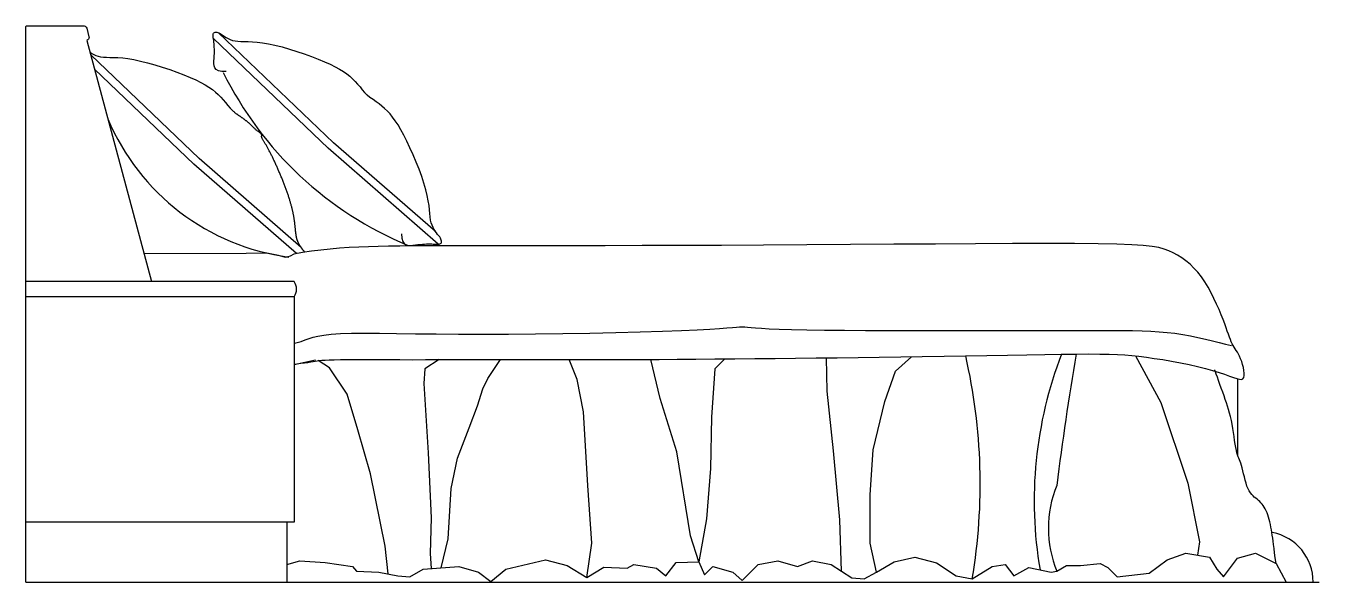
# Model space of a CAD drawing. Header units: inches. Extents: x 4.1 to 46.6, y 13.1 to 37.9.
# Drawn here: x 16.821 to 18.972, y 25.756 to 26.681 of the extents above; entities that cross this region are included whole.
import ezdxf

# ---------------------------------------------------------------- set-up
doc = ezdxf.new("R2010")
doc.units = ezdxf.units.IN
doc.header["$MEASUREMENT"] = 0
for name, color, linetype in [('02', 2, 'Continuous'), ('1', 1, 'Continuous'), ('4', 4, 'Continuous')]:
    doc.layers.add(name, color=color, linetype=linetype)

msp = doc.modelspace()

# ---------------------------------------------------------------- linework, layer by layer
at = {"layer": '02'}
for p, q in [((16.8211, 26.6804), (16.8216, 26.6809)), ((18.8361, 25.9672), (18.8361, 26.0941))]:
    msp.add_line(p, q, dxfattribs=at)
for points in [[(17.1542, 26.6058), (17.1469, 26.6056), (17.1415, 26.6067), (17.1378, 26.6087), (17.1354, 26.6116), (17.1342, 26.6151), (17.1338, 26.6191), (17.1339, 26.6232), (17.1341, 26.6274), (17.1343, 26.6314), (17.1345, 26.6353), (17.1345, 26.639), (17.1345, 26.6425), (17.1344, 26.6458), (17.1342, 26.6489), (17.134, 26.6518), (17.1337, 26.6545), (17.1334, 26.6571), (17.1331, 26.6594), (17.1328, 26.6616), (17.1326, 26.6635), (17.1325, 26.6652), (17.1325, 26.6667), (17.1328, 26.668), (17.1332, 26.6691), (17.1338, 26.67), (17.1347, 26.6706), (17.1358, 26.6709), (17.1371, 26.671), (17.1386, 26.6709), (17.1404, 26.6704), (17.1422, 26.6696), (17.1443, 26.6685), (17.1465, 26.6671), (17.1489, 26.6655), (17.1515, 26.6638), (17.1544, 26.662), (17.1575, 26.6602), (17.161, 26.6587), (17.1648, 26.6573), (17.169, 26.6563), (17.1736, 26.6558), (17.1787, 26.6555), (17.1843, 26.6553), (17.1907, 26.6552), (17.1978, 26.6549), (17.2057, 26.6543), (17.2145, 26.6532), (17.2244, 26.6516), (17.2353, 26.6493), (17.247, 26.6463), (17.2592, 26.6428), (17.2716, 26.639), (17.284, 26.6348), (17.296, 26.6305), (17.3074, 26.6261), (17.3179, 26.6218), (17.3272, 26.6176), (17.3354, 26.6135), (17.3427, 26.6095), (17.3491, 26.6056), (17.3548, 26.6016), (17.3599, 26.5976), (17.3645, 26.5934), (17.3688, 26.5891), (17.3728, 26.5847), (17.3767, 26.58), (17.3805, 26.5753), (17.3844, 26.5705), (17.3888, 26.5663)], [(17.5024, 26.3391), (17.3327, 26.4871), (17.1416, 26.6699)], [(17.5068, 26.3182), (17.3239, 26.4777), (17.133, 26.6604)], [(16.9277, 26.6377), (16.9279, 26.6375), (16.9308, 26.6357), (16.9339, 26.634), (16.9374, 26.6324), (16.9412, 26.6311), (16.9454, 26.6301), (16.95, 26.6295), (16.9551, 26.6292), (16.9607, 26.6291), (16.9671, 26.6289), (16.9742, 26.6286), (16.9821, 26.628), (16.9909, 26.627), (17.0008, 26.6254), (17.0117, 26.623), (17.0234, 26.6201), (17.0356, 26.6166), (17.048, 26.6128), (17.0604, 26.6086), (17.0724, 26.6043), (17.0838, 26.5999), (17.0942, 26.5956), (17.1036, 26.5914), (17.1118, 26.5873), (17.1191, 26.5833), (17.1255, 26.5794), (17.1312, 26.5754), (17.1363, 26.5713), (17.1409, 26.5672), (17.1452, 26.5629), (17.1492, 26.5584), (17.1531, 26.5538), (17.1569, 26.5491), (17.1607, 26.5443), (17.1652, 26.5401)], [(17.2788, 26.3129), (17.1091, 26.4608), (16.9289, 26.6332)], [(17.2712, 26.3025), (17.1003, 26.4514), (16.9353, 26.6093)], [(17.4459, 26.3354), (17.4463, 26.328), (17.4477, 26.3227), (17.45, 26.3192), (17.4531, 26.3171), (17.4567, 26.3161), (17.4607, 26.316), (17.4648, 26.3164), (17.4689, 26.317), (17.473, 26.3175), (17.4768, 26.3179), (17.4804, 26.3182), (17.4839, 26.3185), (17.4872, 26.3186), (17.4903, 26.3187), (17.4933, 26.3187), (17.496, 26.3186), (17.4986, 26.3185), (17.5009, 26.3184), (17.5031, 26.3182), (17.505, 26.3182), (17.5068, 26.3182), (17.5083, 26.3184), (17.5096, 26.3187), (17.5106, 26.3192), (17.5114, 26.3199), (17.512, 26.3208), (17.5122, 26.3219), (17.5122, 26.3232), (17.5119, 26.3247), (17.5113, 26.3264), (17.5104, 26.3282), (17.5092, 26.3302), (17.5076, 26.3323), (17.5058, 26.3346), (17.5039, 26.337), (17.5019, 26.3398), (17.4999, 26.3428), (17.4981, 26.3461), (17.4965, 26.3498), (17.4952, 26.3539), (17.4942, 26.3584), (17.4936, 26.3635), (17.493, 26.3691), (17.4923, 26.3754), (17.4915, 26.3825), (17.4903, 26.3903), (17.4886, 26.3991), (17.4863, 26.4088), (17.4831, 26.4195), (17.4793, 26.4309), (17.4749, 26.4428), (17.4701, 26.4549), (17.465, 26.4669), (17.4598, 26.4786), (17.4546, 26.4896), (17.4495, 26.4997), (17.4446, 26.5087), (17.4399, 26.5166), (17.4354, 26.5236), (17.431, 26.5297), (17.4266, 26.5351), (17.4222, 26.5398), (17.4177, 26.5441), (17.4131, 26.5481), (17.4083, 26.5518), (17.4034, 26.5553), (17.3984, 26.5587), (17.3933, 26.5622), (17.3888, 26.5663)], [(17.2849, 26.3049), (17.2846, 26.3053), (17.2842, 26.3058), (17.2839, 26.3062), (17.2836, 26.3066), (17.2833, 26.307), (17.2829, 26.3074), (17.2826, 26.3078), (17.2823, 26.3082), (17.2821, 26.3085), (17.2818, 26.3089), (17.2815, 26.3092), (17.2813, 26.3096), (17.281, 26.3099), (17.2808, 26.3102), (17.2805, 26.3105), (17.2803, 26.3109), (17.28, 26.3112), (17.2798, 26.3115), (17.2795, 26.3118), (17.2793, 26.3122), (17.279, 26.3125), (17.2788, 26.3129), (17.2785, 26.3132), (17.2783, 26.3136), (17.278, 26.3139), (17.2778, 26.3143), (17.2775, 26.3147), (17.2773, 26.3151), (17.277, 26.3154), (17.2768, 26.3158), (17.2766, 26.3162), (17.2763, 26.3166), (17.2761, 26.317), (17.2759, 26.3174), (17.2756, 26.3178), (17.2754, 26.3182), (17.2752, 26.3186), (17.2749, 26.3191), (17.2747, 26.3195), (17.2745, 26.3199), (17.2743, 26.3204), (17.2741, 26.3208), (17.2739, 26.3213), (17.2737, 26.3217), (17.2735, 26.3222), (17.2733, 26.3227), (17.2731, 26.3232), (17.2729, 26.3236), (17.2727, 26.3241), (17.2725, 26.3246), (17.2724, 26.3251), (17.2722, 26.3256), (17.2721, 26.3262), (17.2719, 26.3267), (17.2718, 26.3272), (17.2716, 26.3277), (17.2715, 26.3283), (17.2713, 26.3288), (17.2712, 26.3294), (17.2711, 26.33), (17.271, 26.3305), (17.2709, 26.3311), (17.2708, 26.3317), (17.2707, 26.3323), (17.2706, 26.3329), (17.2705, 26.3335), (17.2704, 26.3341), (17.2703, 26.3348), (17.2702, 26.3354), (17.2701, 26.336), (17.27, 26.3367), (17.27, 26.3374), (17.2699, 26.338), (17.2698, 26.3387), (17.2697, 26.3394), (17.2697, 26.3401), (17.2696, 26.3408), (17.2695, 26.3415), (17.2694, 26.3423), (17.2694, 26.343), (17.2693, 26.3438), (17.2692, 26.3445), (17.2691, 26.3453), (17.2691, 26.3461), (17.269, 26.3469), (17.2689, 26.3477), (17.2688, 26.3485), (17.2687, 26.3493), (17.2686, 26.3502), (17.2685, 26.351), (17.2684, 26.3519), (17.2683, 26.3528), (17.2682, 26.3537), (17.2681, 26.3546), (17.268, 26.3555), (17.2678, 26.3564), (17.2677, 26.3573), (17.2676, 26.3583), (17.2674, 26.3593), (17.2673, 26.3602), (17.2671, 26.3612), (17.267, 26.3622), (17.2668, 26.3632), (17.2666, 26.3643), (17.2664, 26.3653), (17.2663, 26.3664), (17.2661, 26.3674), (17.2658, 26.3685), (17.2656, 26.3696), (17.2654, 26.3708), (17.2652, 26.3719), (17.2649, 26.373), (17.2646, 26.3742), (17.2644, 26.3754), (17.2641, 26.3766), (17.2638, 26.3778), (17.2635, 26.379), (17.2632, 26.3802), (17.2629, 26.3815), (17.2625, 26.3827), (17.2622, 26.384), (17.2618, 26.3853), (17.2614, 26.3866), (17.261, 26.3879), (17.2606, 26.3893), (17.2602, 26.3906), (17.2598, 26.392), (17.2594, 26.3934), (17.2589, 26.3948), (17.2585, 26.3962), (17.258, 26.3976), (17.2576, 26.399), (17.2571, 26.4004), (17.2566, 26.4019), (17.2561, 26.4033), (17.2556, 26.4048), (17.2551, 26.4062), (17.2545, 26.4077), (17.254, 26.4092), (17.2535, 26.4107), (17.2529, 26.4121), (17.2524, 26.4136), (17.2518, 26.4151), (17.2512, 26.4166), (17.2507, 26.4181), (17.2501, 26.4196), (17.2495, 26.4211), (17.2489, 26.4226), (17.2483, 26.4242), (17.2477, 26.4257), (17.2471, 26.4272), (17.2465, 26.4287), (17.2458, 26.4302), (17.2452, 26.4317), (17.2446, 26.4332), (17.244, 26.4347), (17.2433, 26.4362), (17.2427, 26.4377), (17.242, 26.4392), (17.2414, 26.4407), (17.2408, 26.4421), (17.2401, 26.4436), (17.2395, 26.4451), (17.2388, 26.4465), (17.2382, 26.448), (17.2375, 26.4494), (17.2369, 26.4509), (17.2362, 26.4523), (17.2356, 26.4537), (17.2349, 26.4551), (17.2343, 26.4565), (17.2336, 26.4579), (17.2329, 26.4592), (17.2323, 26.4606), (17.2316, 26.4619), (17.231, 26.4633), (17.2304, 26.4646), (17.2297, 26.4659), (17.2291, 26.4672), (17.2284, 26.4684), (17.2278, 26.4697), (17.2272, 26.4709), (17.2265, 26.4721), (17.2259, 26.4733), (17.2253, 26.4745), (17.2247, 26.4757), (17.2241, 26.4768), (17.2234, 26.478), (17.2228, 26.4791), (17.2222, 26.4802), (17.2216, 26.4813), (17.221, 26.4823), (17.2204, 26.4834), (17.2198, 26.4844), (17.2192, 26.4854), (17.2187, 26.4864), (17.2181, 26.4874), (17.2175, 26.4884), (17.2169, 26.4893), (17.2163, 26.4902), (17.2158, 26.4912), (17.2152, 26.4921), (17.2147, 26.4929), (17.2142, 26.4938), (17.2138, 26.4946), (17.2135, 26.4953), (17.2132, 26.496), (17.2131, 26.4967), (17.2131, 26.4973), (17.2131, 26.4978), (17.2132, 26.4983), (17.2133, 26.4988), (17.2133, 26.4994), (17.2132, 26.4999), (17.213, 26.5005), (17.2125, 26.5012), (17.2119, 26.502), (17.211, 26.5028), (17.21, 26.5037), (17.2089, 26.5046), (17.2077, 26.5055), (17.2065, 26.5064), (17.2053, 26.5073), (17.2043, 26.5082), (17.2033, 26.509), (17.2024, 26.5098), (17.2016, 26.5105), (17.2009, 26.5111), (17.2003, 26.5118), (17.1997, 26.5124), (17.1991, 26.513), (17.1985, 26.5135), (17.198, 26.5141), (17.1974, 26.5147), (17.1969, 26.5152), (17.1963, 26.5157), (17.1957, 26.5163), (17.1952, 26.5168), (17.1946, 26.5173), (17.1941, 26.5179), (17.1935, 26.5184), (17.1929, 26.5189), (17.1923, 26.5194), (17.1918, 26.5199), (17.1912, 26.5204), (17.1906, 26.5208), (17.19, 26.5213), (17.1894, 26.5218), (17.1889, 26.5223), (17.1883, 26.5228), (17.1877, 26.5232), (17.1871, 26.5237), (17.1865, 26.5241), (17.1859, 26.5246), (17.1853, 26.5251), (17.1847, 26.5255), (17.1841, 26.526), (17.1835, 26.5264), (17.1829, 26.5269), (17.1822, 26.5273), (17.1816, 26.5277), (17.181, 26.5282), (17.1804, 26.5286), (17.1798, 26.5291), (17.1792, 26.5295), (17.1785, 26.5299), (17.1779, 26.5304), (17.1773, 26.5308), (17.1767, 26.5312), (17.176, 26.5317), (17.1754, 26.5321), (17.1748, 26.5325), (17.1741, 26.5329), (17.1735, 26.5334), (17.1729, 26.5338), (17.1722, 26.5343), (17.1716, 26.5348), (17.1709, 26.5353), (17.1702, 26.5358), (17.1694, 26.5364), (17.1687, 26.537), (17.1679, 26.5377), (17.1672, 26.5383), (17.1666, 26.5388), (17.166, 26.5393), (17.1656, 26.5397), (17.1653, 26.54), (17.1652, 26.5401)], [(17.2665, 26.3016), (17.2605, 26.2985), (17.2528, 26.2961), (17.2411, 26.2995), (17.2218, 26.3034), (17.1872, 26.3027), (17.0177, 26.302)], [(17.267, 26.1184), (17.2715, 26.1191), (17.2783, 26.12), (17.2845, 26.1209), (17.29, 26.1216), (17.2947, 26.1224), (17.2987, 26.123), (17.3022, 26.1236), (17.3055, 26.1242), (17.3091, 26.1247), (17.3134, 26.1252), (17.3186, 26.1255), (17.3252, 26.1258), (17.3336, 26.126), (17.344, 26.1262), (17.3564, 26.1262), (17.3706, 26.1263), (17.3865, 26.1262), (17.4039, 26.1262), (17.4226, 26.1261), (17.4427, 26.1261), (17.4638, 26.126), (17.4858, 26.1261), (17.5084, 26.1261), (17.5314, 26.1262), (17.5545, 26.1263), (17.5774, 26.1264), (17.5998, 26.1264), (17.6213, 26.1265), (17.6418, 26.1265), (17.6611, 26.1265), (17.6794, 26.1264), (17.6973, 26.1264), (17.7151, 26.1263), (17.7334, 26.1262), (17.7526, 26.1262), (17.7731, 26.1261), (17.7954, 26.1262), (17.8198, 26.1262), (17.8462, 26.1263), (17.8743, 26.1265), (17.904, 26.1267), (17.9349, 26.1269), (17.9669, 26.1272), (17.9997, 26.1275), (18.0331, 26.1278), (18.0668, 26.1281), (18.1009, 26.1285), (18.1352, 26.1289), (18.1699, 26.1293), (18.2049, 26.1297), (18.2402, 26.1302), (18.2758, 26.1307), (18.3117, 26.1313), (18.3479, 26.1319), (18.3838, 26.1325), (18.419, 26.1332), (18.4531, 26.1338), (18.4855, 26.1343), (18.5157, 26.1348), (18.5433, 26.1352), (18.5678, 26.1355), (18.5888, 26.1356), (18.6068, 26.1355), (18.6223, 26.1353), (18.636, 26.1348), (18.6485, 26.1341), (18.6603, 26.1331), (18.672, 26.1318), (18.6843, 26.1302), (18.6975, 26.1283), (18.7116, 26.1261), (18.7261, 26.1236), (18.7408, 26.1208), (18.7553, 26.1179), (18.7693, 26.1148), (18.7825, 26.1116), (18.7945, 26.1083), (18.8052, 26.105), (18.8144, 26.1018), (18.8224, 26.0989), (18.829, 26.0964), (18.8345, 26.0945), (18.8389, 26.0934), (18.8423, 26.0933), (18.8447, 26.0942), (18.8462, 26.0964), (18.847, 26.0996), (18.8471, 26.1036), (18.8466, 26.1082), (18.8457, 26.1131), (18.8443, 26.1182), (18.8428, 26.1231), (18.841, 26.1276), (18.8393, 26.1317), (18.8374, 26.1352), (18.8356, 26.1384), (18.8338, 26.1413), (18.832, 26.1441), (18.8302, 26.1469), (18.8286, 26.1497), (18.8269, 26.1527), (18.8254, 26.156), (18.8239, 26.1596), (18.8224, 26.1637), (18.8207, 26.1683), (18.8189, 26.1734), (18.8169, 26.1792), (18.8145, 26.1857), (18.8118, 26.1929), (18.8086, 26.2009), (18.8051, 26.2096), (18.8011, 26.2187), (18.7967, 26.228), (18.792, 26.2374), (18.7869, 26.2466), (18.7815, 26.2555), (18.7757, 26.2639), (18.7697, 26.2716), (18.7634, 26.2785), (18.7569, 26.2848), (18.7501, 26.2905), (18.7432, 26.2955), (18.7361, 26.2999), (18.7288, 26.3038), (18.7214, 26.3072), (18.7137, 26.3101), (18.7048, 26.3126), (18.6937, 26.3146), (18.6791, 26.3162), (18.66, 26.3174), (18.6353, 26.3183), (18.6039, 26.3189), (18.5646, 26.3192), (18.5169, 26.3193), (18.4616, 26.3192), (18.4002, 26.3189), (18.3339, 26.3185), (18.2641, 26.318), (18.1923, 26.3175), (18.1198, 26.3171), (18.0479, 26.3166), (17.9778, 26.3163), (17.9103, 26.316), (17.8457, 26.3158), (17.7845, 26.3157), (17.7273, 26.3156), (17.6745, 26.3156), (17.6265, 26.3156), (17.5839, 26.3156), (17.5469, 26.3156), (17.515, 26.3156), (17.4875, 26.3155), (17.4637, 26.3154), (17.4429, 26.3152), (17.4242, 26.3149), (17.4071, 26.3145), (17.3908, 26.314), (17.3747, 26.3133), (17.3587, 26.3125), (17.3428, 26.3114), (17.3271, 26.3101), (17.3116, 26.3085), (17.2963, 26.3066), (17.2813, 26.3043), (17.2665, 26.3016)], [(17.267, 26.1537), (17.2702, 26.1542), (17.2745, 26.1551), (17.2787, 26.1563), (17.2828, 26.1579), (17.2872, 26.1596), (17.2924, 26.1615), (17.2987, 26.1635), (17.3065, 26.1653), (17.3164, 26.167), (17.3288, 26.1684), (17.344, 26.1694), (17.3626, 26.17), (17.3843, 26.1701), (17.4093, 26.17), (17.4375, 26.1697), (17.4688, 26.1692), (17.5031, 26.1688), (17.5405, 26.1685), (17.5807, 26.1684), (17.6237, 26.1685), (17.6685, 26.1689), (17.7139, 26.1695), (17.7589, 26.1703), (17.8022, 26.1713), (17.8428, 26.1723), (17.8796, 26.1735), (17.9115, 26.1746), (17.9376, 26.1758), (17.9583, 26.1769), (17.9745, 26.178), (17.9868, 26.1789), (17.996, 26.1797), (18.0028, 26.1803), (18.008, 26.1807), (18.0123, 26.1809), (18.0165, 26.1807), (18.0211, 26.1804), (18.0269, 26.1798), (18.0344, 26.1791), (18.0442, 26.1784), (18.0571, 26.1776), (18.0736, 26.1768), (18.0944, 26.1762), (18.1198, 26.1757), (18.1493, 26.1753), (18.1822, 26.175), (18.2175, 26.1748), (18.2545, 26.1747), (18.2924, 26.1746), (18.3304, 26.1746), (18.3677, 26.1746), (18.6049, 26.1746), (18.6256, 26.1746), (18.6443, 26.1745), (18.6614, 26.1744), (18.6772, 26.174), (18.6918, 26.1735), (18.7056, 26.1726), (18.7189, 26.1715), (18.7318, 26.1699), (18.7448, 26.168), (18.7576, 26.1656), (18.7701, 26.1631), (18.7824, 26.1603), (18.7942, 26.1575), (18.8055, 26.1547), (18.8161, 26.152), (18.8259, 26.1496)], [(18.1774, 25.7742), (18.1743, 25.8594), (18.1639, 25.9745), (18.1534, 26.0739), (18.1526, 26.1291)], [(18.2353, 25.7726), (18.225, 25.821), (18.225, 25.9012), (18.2302, 25.9763), (18.2494, 26.0565), (18.2669, 26.1071), (18.2938, 26.131)], [(18.6662, 26.1325), (18.7081, 26.0548), (18.7535, 25.9205), (18.7727, 25.8228), (18.7695, 25.8007)], [(17.267, 26.118), (17.3026, 26.1256)], [(17.4238, 25.7696), (17.4183, 25.8158), (17.3939, 25.9361), (17.3729, 26.0094), (17.3554, 26.0687), (17.3258, 26.1123), (17.3073, 26.1245)], [(17.5084, 26.1261), (17.4846, 26.1106), (17.4829, 26.0862), (17.4899, 25.971), (17.4951, 25.8629), (17.4934, 25.8035), (17.4953, 25.7785)], [(17.5115, 25.7798), (17.5231, 25.828), (17.5283, 25.9117), (17.5388, 25.9623), (17.558, 26.0129), (17.5719, 26.0495), (17.5807, 26.0774), (17.5894, 26.0949), (17.6105, 26.1265)], [(17.7539, 25.7634), (17.7623, 25.821), (17.7553, 25.9169), (17.7483, 26.0391), (17.7378, 26.0931), (17.7243, 26.1263)], [(17.9401, 25.79), (17.9264, 25.8332), (17.9037, 25.9728), (17.8758, 26.0617), (17.8602, 26.1264)], [(17.9833, 26.1274), (17.9666, 26.1106), (17.9613, 26.0303), (17.9596, 25.9448), (17.9526, 25.8611), (17.9401, 25.79)], [(18.9001, 25.7867), (18.8987, 25.7963), (18.8976, 25.8046), (18.8966, 25.8119), (18.8958, 25.8183), (18.895, 25.824), (18.8944, 25.8291), (18.8937, 25.8339), (18.8931, 25.8384), (18.8923, 25.8429), (18.8915, 25.8474), (18.8906, 25.8518), (18.8897, 25.8561), (18.8886, 25.8602), (18.8875, 25.8642), (18.8862, 25.868), (18.8849, 25.8715), (18.8834, 25.8748), (18.8819, 25.8778), (18.8802, 25.8806), (18.8785, 25.8832), (18.8767, 25.8857), (18.8747, 25.8879), (18.8727, 25.89), (18.8706, 25.8919), (18.8684, 25.8938), (18.8661, 25.8956), (18.8638, 25.8975), (18.8616, 25.8995), (18.8594, 25.9018), (18.8572, 25.9045), (18.8552, 25.9077), (18.8533, 25.9114), (18.8516, 25.9158), (18.85, 25.9206), (18.8485, 25.9257), (18.8472, 25.931), (18.8459, 25.9363), (18.8448, 25.9414), (18.8436, 25.9461), (18.8425, 25.9502), (18.8414, 25.9537), (18.8403, 25.9567), (18.8392, 25.9594), (18.8381, 25.962), (18.837, 25.9646), (18.836, 25.9675), (18.8349, 25.9709), (18.834, 25.9749), (18.833, 25.9798), (18.832, 25.9854), (18.8311, 25.9915), (18.8301, 25.9981), (18.8291, 26.0048), (18.828, 26.0117), (18.8269, 26.0185), (18.8256, 26.0251), (18.8242, 26.0313), (18.8227, 26.0373), (18.8211, 26.043), (18.8193, 26.0486), (18.8175, 26.0543), (18.8155, 26.06), (18.8134, 26.0658), (18.8112, 26.072), (18.8089, 26.0784), (18.8066, 26.0849), (18.8043, 26.0912), (18.8023, 26.097), (18.8005, 26.102), (18.7991, 26.1059), (18.7982, 26.1085), (18.7979, 26.1094)], [(17.255, 25.7854), (17.2768, 25.7915), (17.319, 25.7884), (17.3644, 25.7822), (17.3707, 25.7743), (17.4082, 25.7728), (17.4395, 25.7665), (17.4598, 25.765), (17.4817, 25.7775), (17.5412, 25.7822), (17.574, 25.7728), (17.5944, 25.7571), (17.6194, 25.7775), (17.6851, 25.7931), (17.7211, 25.7837), (17.7539, 25.7634), (17.7821, 25.7806), (17.8212, 25.779), (17.8322, 25.7853), (17.8697, 25.779), (17.8853, 25.7665), (17.9026, 25.7884), (17.9401, 25.79), (17.9495, 25.7681), (17.9636, 25.7822), (17.9964, 25.7728), (18.0121, 25.7587), (18.0387, 25.7853), (18.0715, 25.7915), (18.1044, 25.7822), (18.1289, 25.7914), (18.1602, 25.7851), (18.1946, 25.7632), (18.2149, 25.7617), (18.2353, 25.7726), (18.265, 25.7898), (18.2994, 25.7976), (18.3354, 25.7882), (18.3682, 25.7663), (18.3948, 25.7617), (18.4277, 25.782), (18.4496, 25.7851), (18.4637, 25.7663), (18.4887, 25.7804), (18.5262, 25.7726), (18.5356, 25.7742), (18.5513, 25.7835), (18.5747, 25.7835), (18.6076, 25.7867), (18.6201, 25.7804), (18.6358, 25.7648), (18.6889, 25.771), (18.7187, 25.7929), (18.75, 25.8039), (18.7891, 25.7976), (18.8016, 25.7773), (18.8125, 25.7648), (18.836, 25.796), (18.8657, 25.8039), (18.9001, 25.7867), (18.9167, 25.7559)]]:
    msp.add_lwpolyline(points, dxfattribs=at)
for centre, radius, start, end in [((17.685, 26.868), 0.5972, 206.2473, 247.5264), ((17.3082, 26.6739), 0.3804, 202.7795, 262.4477), ((17.4551, 25.9192), 0.9529, 350.4806, 12.9339), ((19.1745, 25.891), 0.6768, 158.8487, 189.7401), ((23.2761, 25.3227), 4.778, 170.2062, 172.8555), ((18.7083, 25.846), 0.187, 157.7155, 202.6016), ((18.8774, 25.7561), 0.0842, 359.9053, 78.7345)]:
    msp.add_arc(centre, radius, start, end, dxfattribs=at)
at = {"layer": '1'}
msp.add_line((16.8211, 25.7559), (18.9716, 25.7559), dxfattribs=at)
at = {"layer": '4'}
for p, q in [((16.8211, 25.7559), (16.8211, 26.6804)), ((16.9161, 26.6809), (16.8216, 26.6809)), ((17.267, 26.2559), (16.8211, 26.2559)), ((17.267, 26.2309), (16.8211, 26.2309)), ((17.267, 26.2309), (17.267, 25.8559)), ((17.267, 25.8559), (16.8211, 25.8559)), ((17.255, 25.8559), (17.255, 25.7559))]:
    msp.add_line(p, q, dxfattribs=at)
msp.add_lwpolyline([(16.916, 26.6813, -0.414214), (16.9222, 26.6778), (16.926, 26.6633, -0.414214), (16.9225, 26.6572), (17.03, 26.2559)], format="xyb", dxfattribs=at)
msp.add_arc((17.2501, 26.2434), 0.021, 323.3696, 36.6304, dxfattribs=at)

doc.saveas('drawing.dxf')
